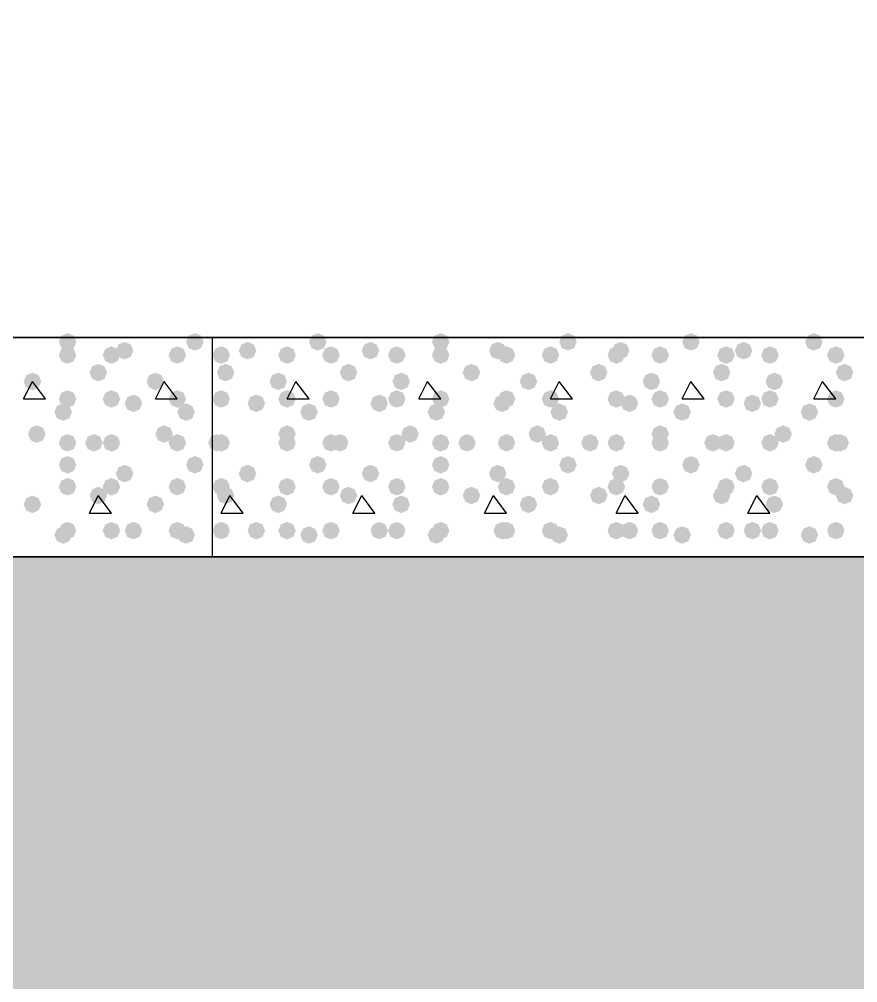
# Model space of a CAD drawing. Header units: millimetres. Extents: x 0 to 420, y 0 to 297.
# Drawn here: x 370.88 to 378.97, y 158.16 to 167.45 of the extents above; entities that cross this region are included whole.
import ezdxf

# ---------------------------------------------------------------- set-up
doc = ezdxf.new("R2010")
doc.units = ezdxf.units.MM
doc.layers.get('0').update_dxf_attribs({"linetype": 'CONTINUOUS'})

msp = doc.modelspace()

# ---------------------------------------------------------------- hatches: boundary and pattern name
at = {"true_color": 0x000007}
for points in [[(371.432667, 164.338), (371.407796, 164.278204), (371.348, 164.253333), (371.288204, 164.278204), (371.263333, 164.338), (371.288204, 164.397796), (371.348, 164.422667), (371.407796, 164.397796)], [(372.660333, 164.338), (372.635463, 164.278204), (372.575667, 164.253333), (372.515871, 164.278204), (372.491, 164.338), (372.515871, 164.397796), (372.575667, 164.422667), (372.635462, 164.397796)], [(371.432667, 164.211), (371.407796, 164.151204), (371.348, 164.126333), (371.288204, 164.151204), (371.263333, 164.211), (371.288204, 164.270796), (371.348, 164.295667), (371.407796, 164.270796)], [(371.856, 164.211), (371.831129, 164.151204), (371.771333, 164.126333), (371.711537, 164.151204), (371.686667, 164.211), (371.711537, 164.270796), (371.771333, 164.295667), (371.831129, 164.270796)], [(371.983, 164.253333), (371.958129, 164.193537), (371.898333, 164.168667), (371.838538, 164.193537), (371.813667, 164.253333), (371.838537, 164.313129), (371.898333, 164.338), (371.958129, 164.313129)], [(372.491, 164.211), (372.466129, 164.151204), (372.406333, 164.126333), (372.346537, 164.151204), (372.321667, 164.211), (372.346537, 164.270796), (372.406333, 164.295667), (372.466129, 164.270796)], [(371.729, 164.041667), (371.704129, 163.981871), (371.644333, 163.957), (371.584538, 163.981871), (371.559667, 164.041667), (371.584537, 164.101462), (371.644333, 164.126333), (371.704129, 164.101463)], [(371.094, 163.957), (371.069129, 163.897204), (371.009333, 163.872333), (370.949537, 163.897204), (370.924667, 163.957), (370.949537, 164.016796), (371.009333, 164.041667), (371.069129, 164.016796)], [(372.279333, 163.957), (372.254462, 163.897204), (372.194667, 163.872333), (372.134871, 163.897204), (372.11, 163.957), (372.134871, 164.016796), (372.194667, 164.041667), (372.254462, 164.016796)], [(371.432667, 163.787667), (371.407796, 163.727871), (371.348, 163.703), (371.288204, 163.727871), (371.263333, 163.787667), (371.288204, 163.847462), (371.348, 163.872333), (371.407796, 163.847463)], [(371.856, 163.787667), (371.831129, 163.727871), (371.771333, 163.703), (371.711537, 163.727871), (371.686667, 163.787667), (371.711537, 163.847462), (371.771333, 163.872333), (371.831129, 163.847463)], [(372.067667, 163.745333), (372.042796, 163.685537), (371.983, 163.660667), (371.923204, 163.685537), (371.898333, 163.745333), (371.923204, 163.805129), (371.983, 163.83), (372.042796, 163.805129)], [(372.491, 163.787667), (372.466129, 163.727871), (372.406333, 163.703), (372.346537, 163.727871), (372.321667, 163.787667), (372.346537, 163.847462), (372.406333, 163.872333), (372.466129, 163.847463)], [(371.390333, 163.660667), (371.365463, 163.600871), (371.305667, 163.576), (371.245871, 163.600871), (371.221, 163.660667), (371.245871, 163.720462), (371.305667, 163.745333), (371.365462, 163.720463)], [(372.575667, 163.660667), (372.550796, 163.600871), (372.491, 163.576), (372.431204, 163.600871), (372.406333, 163.660667), (372.431204, 163.720462), (372.491, 163.745333), (372.550796, 163.720463)], [(371.136333, 163.449), (371.111462, 163.389204), (371.051667, 163.364333), (370.991871, 163.389204), (370.967, 163.449), (370.991871, 163.508796), (371.051667, 163.533667), (371.111462, 163.508796)], [(372.364, 163.449), (372.339129, 163.389204), (372.279333, 163.364333), (372.219538, 163.389204), (372.194667, 163.449), (372.219537, 163.508796), (372.279333, 163.533667), (372.339129, 163.508796)], [(371.432667, 163.364333), (371.407796, 163.304537), (371.348, 163.279667), (371.288204, 163.304537), (371.263333, 163.364333), (371.288204, 163.424129), (371.348, 163.449), (371.407796, 163.424129)], [(371.686667, 163.364333), (371.661796, 163.304537), (371.602, 163.279667), (371.542204, 163.304537), (371.517333, 163.364333), (371.542204, 163.424129), (371.602, 163.449), (371.661796, 163.424129)], [(371.856, 163.364333), (371.831129, 163.304537), (371.771333, 163.279667), (371.711537, 163.304537), (371.686667, 163.364333), (371.711537, 163.424129), (371.771333, 163.449), (371.831129, 163.424129)], [(372.491, 163.364333), (372.466129, 163.304537), (372.406333, 163.279667), (372.346537, 163.304537), (372.321667, 163.364333), (372.346537, 163.424129), (372.406333, 163.449), (372.466129, 163.424129)], [(371.432667, 163.152667), (371.407796, 163.092871), (371.348, 163.068), (371.288204, 163.092871), (371.263333, 163.152667), (371.288204, 163.212462), (371.348, 163.237333), (371.407796, 163.212463)], [(372.660333, 163.152667), (372.635463, 163.092871), (372.575667, 163.068), (372.515871, 163.092871), (372.491, 163.152667), (372.515871, 163.212462), (372.575667, 163.237333), (372.635462, 163.212463)], [(371.983, 163.068), (371.958129, 163.008204), (371.898333, 162.983333), (371.838538, 163.008204), (371.813667, 163.068), (371.838537, 163.127796), (371.898333, 163.152667), (371.958129, 163.127796)], [(371.432667, 162.941), (371.407796, 162.881204), (371.348, 162.856333), (371.288204, 162.881204), (371.263333, 162.941), (371.288204, 163.000796), (371.348, 163.025667), (371.407796, 163.000796)], [(371.856, 162.941), (371.831129, 162.881204), (371.771333, 162.856333), (371.711537, 162.881204), (371.686667, 162.941), (371.711537, 163.000796), (371.771333, 163.025667), (371.831129, 163.000796)], [(372.491, 162.941), (372.466129, 162.881204), (372.406333, 162.856333), (372.346537, 162.881204), (372.321667, 162.941), (372.346537, 163.000796), (372.406333, 163.025667), (372.466129, 163.000796)], [(371.729, 162.856333), (371.704129, 162.796537), (371.644333, 162.771667), (371.584538, 162.796537), (371.559667, 162.856333), (371.584537, 162.916129), (371.644333, 162.941), (371.704129, 162.916129)], [(371.094, 162.771667), (371.069129, 162.711871), (371.009333, 162.687), (370.949537, 162.711871), (370.924667, 162.771667), (370.949537, 162.831462), (371.009333, 162.856333), (371.069129, 162.831463)], [(372.279333, 162.771667), (372.254462, 162.711871), (372.194667, 162.687), (372.134871, 162.711871), (372.11, 162.771667), (372.134871, 162.831462), (372.194667, 162.856333), (372.254462, 162.831463)], [(371.390333, 162.475333), (371.365463, 162.415537), (371.305667, 162.390667), (371.245871, 162.415537), (371.221, 162.475333), (371.245871, 162.535129), (371.305667, 162.56), (371.365462, 162.535129)], [(371.432667, 162.517667), (371.407796, 162.457871), (371.348, 162.433), (371.288204, 162.457871), (371.263333, 162.517667), (371.288204, 162.577462), (371.348, 162.602333), (371.407796, 162.577463)], [(371.856, 162.517667), (371.831129, 162.457871), (371.771333, 162.433), (371.711537, 162.457871), (371.686667, 162.517667), (371.711537, 162.577462), (371.771333, 162.602333), (371.831129, 162.577463)], [(372.067667, 162.517667), (372.042796, 162.457871), (371.983, 162.433), (371.923204, 162.457871), (371.898333, 162.517667), (371.923204, 162.577462), (371.983, 162.602333), (372.042796, 162.577463)], [(372.491, 162.517667), (372.466129, 162.457871), (372.406333, 162.433), (372.346537, 162.457871), (372.321667, 162.517667), (372.346537, 162.577462), (372.406333, 162.602333), (372.466129, 162.577463)], [(372.575667, 162.475333), (372.550796, 162.415537), (372.491, 162.390667), (372.431204, 162.415537), (372.406333, 162.475333), (372.431204, 162.535129), (372.491, 162.56), (372.550796, 162.535129)]]:
    msp.add_hatch(color=0, dxfattribs=at).paths.add_polyline_path(points, flags=0)
at = {"true_color": 0x000008}
for points in [[(373.845667, 164.338), (373.820796, 164.278204), (373.761, 164.253333), (373.701204, 164.278204), (373.676333, 164.338), (373.701204, 164.397796), (373.761, 164.422667), (373.820796, 164.397796)], [(375.031, 164.338), (375.006129, 164.278204), (374.946333, 164.253333), (374.886537, 164.278204), (374.861667, 164.338), (374.886537, 164.397796), (374.946333, 164.422667), (375.006129, 164.397796)], [(376.258667, 164.338), (376.233796, 164.278204), (376.174, 164.253333), (376.114204, 164.278204), (376.089333, 164.338), (376.114204, 164.397796), (376.174, 164.422667), (376.233796, 164.397796)], [(377.444, 164.338), (377.419129, 164.278204), (377.359333, 164.253333), (377.299537, 164.278204), (377.274667, 164.338), (377.299537, 164.397796), (377.359333, 164.422667), (377.419129, 164.397796)], [(378.629333, 164.338), (378.604462, 164.278204), (378.544667, 164.253333), (378.484871, 164.278204), (378.46, 164.338), (378.484871, 164.397796), (378.544667, 164.422667), (378.604462, 164.397796)], [(372.914333, 164.211), (372.889462, 164.151204), (372.829667, 164.126333), (372.769871, 164.151204), (372.745, 164.211), (372.769871, 164.270796), (372.829667, 164.295667), (372.889462, 164.270796)], [(373.168333, 164.253333), (373.143462, 164.193537), (373.083667, 164.168667), (373.023871, 164.193537), (372.999, 164.253333), (373.023871, 164.313129), (373.083667, 164.338), (373.143462, 164.313129)], [(373.549333, 164.211), (373.524462, 164.151204), (373.464667, 164.126333), (373.404871, 164.151204), (373.38, 164.211), (373.404871, 164.270796), (373.464667, 164.295667), (373.524462, 164.270796)], [(373.972667, 164.211), (373.947796, 164.151204), (373.888, 164.126333), (373.828204, 164.151204), (373.803333, 164.211), (373.828204, 164.270796), (373.888, 164.295667), (373.947796, 164.270796)], [(374.353667, 164.253333), (374.328796, 164.193537), (374.269, 164.168667), (374.209204, 164.193537), (374.184333, 164.253333), (374.209204, 164.313129), (374.269, 164.338), (374.328796, 164.313129)], [(374.607667, 164.211), (374.582796, 164.151204), (374.523, 164.126333), (374.463204, 164.151204), (374.438333, 164.211), (374.463204, 164.270796), (374.523, 164.295667), (374.582796, 164.270796)], [(375.031, 164.211), (375.006129, 164.151204), (374.946333, 164.126333), (374.886537, 164.151204), (374.861667, 164.211), (374.886537, 164.270796), (374.946333, 164.295667), (375.006129, 164.270796)], [(375.581333, 164.253333), (375.556462, 164.193537), (375.496667, 164.168667), (375.436871, 164.193537), (375.412, 164.253333), (375.436871, 164.313129), (375.496667, 164.338), (375.556462, 164.313129)], [(375.666, 164.211), (375.641129, 164.151204), (375.581333, 164.126333), (375.521538, 164.151204), (375.496667, 164.211), (375.521537, 164.270796), (375.581333, 164.295667), (375.641129, 164.270796)], [(376.089333, 164.211), (376.064462, 164.151204), (376.004667, 164.126333), (375.944871, 164.151204), (375.92, 164.211), (375.944871, 164.270796), (376.004667, 164.295667), (376.064462, 164.270796)], [(376.724333, 164.211), (376.699462, 164.151204), (376.639667, 164.126333), (376.579871, 164.151204), (376.555, 164.211), (376.579871, 164.270796), (376.639667, 164.295667), (376.699462, 164.270796)], [(376.766667, 164.253333), (376.741796, 164.193537), (376.682, 164.168667), (376.622204, 164.193537), (376.597333, 164.253333), (376.622204, 164.313129), (376.682, 164.338), (376.741796, 164.313129)], [(377.147667, 164.211), (377.122796, 164.151204), (377.063, 164.126333), (377.003204, 164.151204), (376.978333, 164.211), (377.003204, 164.270796), (377.063, 164.295667), (377.122796, 164.270796)], [(377.782667, 164.211), (377.757796, 164.151204), (377.698, 164.126333), (377.638204, 164.151204), (377.613333, 164.211), (377.638204, 164.270796), (377.698, 164.295667), (377.757796, 164.270796)], [(377.952, 164.253333), (377.927129, 164.193537), (377.867333, 164.168667), (377.807538, 164.193537), (377.782667, 164.253333), (377.807537, 164.313129), (377.867333, 164.338), (377.927129, 164.313129)], [(378.206, 164.211), (378.181129, 164.151204), (378.121333, 164.126333), (378.061537, 164.151204), (378.036667, 164.211), (378.061537, 164.270796), (378.121333, 164.295667), (378.181129, 164.270796)], [(378.841, 164.211), (378.816129, 164.151204), (378.756333, 164.126333), (378.696537, 164.151204), (378.671667, 164.211), (378.696537, 164.270796), (378.756333, 164.295667), (378.816129, 164.270796)], [(372.956667, 164.041667), (372.931796, 163.981871), (372.872, 163.957), (372.812204, 163.981871), (372.787333, 164.041667), (372.812204, 164.101462), (372.872, 164.126333), (372.931796, 164.101463)], [(374.142, 164.041667), (374.117129, 163.981871), (374.057333, 163.957), (373.997538, 163.981871), (373.972667, 164.041667), (373.997537, 164.101462), (374.057333, 164.126333), (374.117129, 164.101463)], [(375.327333, 164.041667), (375.302462, 163.981871), (375.242667, 163.957), (375.182871, 163.981871), (375.158, 164.041667), (375.182871, 164.101462), (375.242667, 164.126333), (375.302462, 164.101463)], [(376.555, 164.041667), (376.530129, 163.981871), (376.470333, 163.957), (376.410538, 163.981871), (376.385667, 164.041667), (376.410537, 164.101462), (376.470333, 164.126333), (376.530129, 164.101463)], [(377.740333, 164.041667), (377.715463, 163.981871), (377.655667, 163.957), (377.595871, 163.981871), (377.571, 164.041667), (377.595871, 164.101462), (377.655667, 164.126333), (377.715462, 164.101463)], [(378.925667, 164.041667), (378.900796, 163.981871), (378.841, 163.957), (378.781204, 163.981871), (378.756333, 164.041667), (378.781204, 164.101462), (378.841, 164.126333), (378.900796, 164.101463)], [(373.464667, 163.957), (373.439796, 163.897204), (373.38, 163.872333), (373.320204, 163.897204), (373.295333, 163.957), (373.320204, 164.016796), (373.38, 164.041667), (373.439796, 164.016796)], [(374.65, 163.957), (374.625129, 163.897204), (374.565333, 163.872333), (374.505538, 163.897204), (374.480667, 163.957), (374.505537, 164.016796), (374.565333, 164.041667), (374.625129, 164.016796)], [(375.877667, 163.957), (375.852796, 163.897204), (375.793, 163.872333), (375.733204, 163.897204), (375.708333, 163.957), (375.733204, 164.016796), (375.793, 164.041667), (375.852796, 164.016796)], [(377.063, 163.957), (377.038129, 163.897204), (376.978333, 163.872333), (376.918537, 163.897204), (376.893667, 163.957), (376.918537, 164.016796), (376.978333, 164.041667), (377.038129, 164.016796)], [(378.248333, 163.957), (378.223462, 163.897204), (378.163667, 163.872333), (378.103871, 163.897204), (378.079, 163.957), (378.103871, 164.016796), (378.163667, 164.041667), (378.223462, 164.016796)], [(372.914333, 163.787667), (372.889462, 163.727871), (372.829667, 163.703), (372.769871, 163.727871), (372.745, 163.787667), (372.769871, 163.847462), (372.829667, 163.872333), (372.889462, 163.847463)], [(373.253, 163.745333), (373.228129, 163.685537), (373.168333, 163.660667), (373.108538, 163.685537), (373.083667, 163.745333), (373.108537, 163.805129), (373.168333, 163.83), (373.228129, 163.805129)], [(373.549333, 163.787667), (373.524462, 163.727871), (373.464667, 163.703), (373.404871, 163.727871), (373.38, 163.787667), (373.404871, 163.847462), (373.464667, 163.872333), (373.524462, 163.847463)], [(373.972667, 163.787667), (373.947796, 163.727871), (373.888, 163.703), (373.828204, 163.727871), (373.803333, 163.787667), (373.828204, 163.847462), (373.888, 163.872333), (373.947796, 163.847463)], [(374.438333, 163.745333), (374.413462, 163.685537), (374.353667, 163.660667), (374.293871, 163.685537), (374.269, 163.745333), (374.293871, 163.805129), (374.353667, 163.83), (374.413462, 163.805129)], [(374.607667, 163.787667), (374.582796, 163.727871), (374.523, 163.703), (374.463204, 163.727871), (374.438333, 163.787667), (374.463204, 163.847462), (374.523, 163.872333), (374.582796, 163.847463)], [(375.031, 163.787667), (375.006129, 163.727871), (374.946333, 163.703), (374.886537, 163.727871), (374.861667, 163.787667), (374.886537, 163.847462), (374.946333, 163.872333), (375.006129, 163.847463)], [(375.623667, 163.745333), (375.598796, 163.685537), (375.539, 163.660667), (375.479204, 163.685537), (375.454333, 163.745333), (375.479204, 163.805129), (375.539, 163.83), (375.598796, 163.805129)], [(375.666, 163.787667), (375.641129, 163.727871), (375.581333, 163.703), (375.521538, 163.727871), (375.496667, 163.787667), (375.521537, 163.847462), (375.581333, 163.872333), (375.641129, 163.847463)], [(376.089333, 163.787667), (376.064462, 163.727871), (376.004667, 163.703), (375.944871, 163.727871), (375.92, 163.787667), (375.944871, 163.847462), (376.004667, 163.872333), (376.064462, 163.847463)], [(376.724333, 163.787667), (376.699462, 163.727871), (376.639667, 163.703), (376.579871, 163.727871), (376.555, 163.787667), (376.579871, 163.847462), (376.639667, 163.872333), (376.699462, 163.847463)], [(376.851333, 163.745333), (376.826462, 163.685537), (376.766667, 163.660667), (376.706871, 163.685537), (376.682, 163.745333), (376.706871, 163.805129), (376.766667, 163.83), (376.826462, 163.805129)], [(377.147667, 163.787667), (377.122796, 163.727871), (377.063, 163.703), (377.003204, 163.727871), (376.978333, 163.787667), (377.003204, 163.847462), (377.063, 163.872333), (377.122796, 163.847463)], [(377.782667, 163.787667), (377.757796, 163.727871), (377.698, 163.703), (377.638204, 163.727871), (377.613333, 163.787667), (377.638204, 163.847462), (377.698, 163.872333), (377.757796, 163.847463)], [(378.036667, 163.745333), (378.011796, 163.685537), (377.952, 163.660667), (377.892204, 163.685537), (377.867333, 163.745333), (377.892204, 163.805129), (377.952, 163.83), (378.011796, 163.805129)], [(378.206, 163.787667), (378.181129, 163.727871), (378.121333, 163.703), (378.061537, 163.727871), (378.036667, 163.787667), (378.061537, 163.847462), (378.121333, 163.872333), (378.181129, 163.847463)], [(378.841, 163.787667), (378.816129, 163.727871), (378.756333, 163.703), (378.696537, 163.727871), (378.671667, 163.787667), (378.696537, 163.847462), (378.756333, 163.872333), (378.816129, 163.847463)], [(373.761, 163.660667), (373.736129, 163.600871), (373.676333, 163.576), (373.616537, 163.600871), (373.591667, 163.660667), (373.616537, 163.720462), (373.676333, 163.745333), (373.736129, 163.720463)], [(374.988667, 163.660667), (374.963796, 163.600871), (374.904, 163.576), (374.844204, 163.600871), (374.819333, 163.660667), (374.844204, 163.720462), (374.904, 163.745333), (374.963796, 163.720463)], [(376.174, 163.660667), (376.149129, 163.600871), (376.089333, 163.576), (376.029537, 163.600871), (376.004667, 163.660667), (376.029537, 163.720462), (376.089333, 163.745333), (376.149129, 163.720463)], [(377.359333, 163.660667), (377.334462, 163.600871), (377.274667, 163.576), (377.214871, 163.600871), (377.19, 163.660667), (377.214871, 163.720462), (377.274667, 163.745333), (377.334462, 163.720463)], [(378.587, 163.660667), (378.562129, 163.600871), (378.502333, 163.576), (378.442538, 163.600871), (378.417667, 163.660667), (378.442537, 163.720462), (378.502333, 163.745333), (378.562129, 163.720463)], [(373.549333, 163.449), (373.524462, 163.389204), (373.464667, 163.364333), (373.404871, 163.389204), (373.38, 163.449), (373.404871, 163.508796), (373.464667, 163.533667), (373.524462, 163.508796)], [(374.734667, 163.449), (374.709796, 163.389204), (374.65, 163.364333), (374.590204, 163.389204), (374.565333, 163.449), (374.590204, 163.508796), (374.65, 163.533667), (374.709796, 163.508796)], [(375.962333, 163.449), (375.937462, 163.389204), (375.877667, 163.364333), (375.817871, 163.389204), (375.793, 163.449), (375.817871, 163.508796), (375.877667, 163.533667), (375.937462, 163.508796)], [(377.147667, 163.449), (377.122796, 163.389204), (377.063, 163.364333), (377.003204, 163.389204), (376.978333, 163.449), (377.003204, 163.508796), (377.063, 163.533667), (377.122796, 163.508796)], [(378.333, 163.449), (378.308129, 163.389204), (378.248333, 163.364333), (378.188538, 163.389204), (378.163667, 163.449), (378.188537, 163.508796), (378.248333, 163.533667), (378.308129, 163.508796)], [(372.872, 163.364333), (372.847129, 163.304537), (372.787333, 163.279667), (372.727538, 163.304537), (372.702667, 163.364333), (372.727537, 163.424129), (372.787333, 163.449), (372.847129, 163.424129)], [(372.914333, 163.364333), (372.889462, 163.304537), (372.829667, 163.279667), (372.769871, 163.304537), (372.745, 163.364333), (372.769871, 163.424129), (372.829667, 163.449), (372.889462, 163.424129)], [(373.549333, 163.364333), (373.524462, 163.304537), (373.464667, 163.279667), (373.404871, 163.304537), (373.38, 163.364333), (373.404871, 163.424129), (373.464667, 163.449), (373.524462, 163.424129)], [(373.972667, 163.364333), (373.947796, 163.304537), (373.888, 163.279667), (373.828204, 163.304537), (373.803333, 163.364333), (373.828204, 163.424129), (373.888, 163.449), (373.947796, 163.424129)], [(374.057333, 163.364333), (374.032462, 163.304537), (373.972667, 163.279667), (373.912871, 163.304537), (373.888, 163.364333), (373.912871, 163.424129), (373.972667, 163.449), (374.032462, 163.424129)], [(374.607667, 163.364333), (374.582796, 163.304537), (374.523, 163.279667), (374.463204, 163.304537), (374.438333, 163.364333), (374.463204, 163.424129), (374.523, 163.449), (374.582796, 163.424129)], [(375.031, 163.364333), (375.006129, 163.304537), (374.946333, 163.279667), (374.886537, 163.304537), (374.861667, 163.364333), (374.886537, 163.424129), (374.946333, 163.449), (375.006129, 163.424129)], [(375.285, 163.364333), (375.260129, 163.304537), (375.200333, 163.279667), (375.140538, 163.304537), (375.115667, 163.364333), (375.140537, 163.424129), (375.200333, 163.449), (375.260129, 163.424129)], [(375.666, 163.364333), (375.641129, 163.304537), (375.581333, 163.279667), (375.521538, 163.304537), (375.496667, 163.364333), (375.521537, 163.424129), (375.581333, 163.449), (375.641129, 163.424129)], [(376.089333, 163.364333), (376.064462, 163.304537), (376.004667, 163.279667), (375.944871, 163.304537), (375.92, 163.364333), (375.944871, 163.424129), (376.004667, 163.449), (376.064462, 163.424129)], [(376.470333, 163.364333), (376.445462, 163.304537), (376.385667, 163.279667), (376.325871, 163.304537), (376.301, 163.364333), (376.325871, 163.424129), (376.385667, 163.449), (376.445462, 163.424129)], [(376.724333, 163.364333), (376.699462, 163.304537), (376.639667, 163.279667), (376.579871, 163.304537), (376.555, 163.364333), (376.579871, 163.424129), (376.639667, 163.449), (376.699462, 163.424129)], [(377.147667, 163.364333), (377.122796, 163.304537), (377.063, 163.279667), (377.003204, 163.304537), (376.978333, 163.364333), (377.003204, 163.424129), (377.063, 163.449), (377.122796, 163.424129)], [(377.655667, 163.364333), (377.630796, 163.304537), (377.571, 163.279667), (377.511204, 163.304537), (377.486333, 163.364333), (377.511204, 163.424129), (377.571, 163.449), (377.630796, 163.424129)], [(377.782667, 163.364333), (377.757796, 163.304537), (377.698, 163.279667), (377.638204, 163.304537), (377.613333, 163.364333), (377.638204, 163.424129), (377.698, 163.449), (377.757796, 163.424129)], [(378.206, 163.364333), (378.181129, 163.304537), (378.121333, 163.279667), (378.061537, 163.304537), (378.036667, 163.364333), (378.061537, 163.424129), (378.121333, 163.449), (378.181129, 163.424129)], [(378.841, 163.364333), (378.816129, 163.304537), (378.756333, 163.279667), (378.696537, 163.304537), (378.671667, 163.364333), (378.696537, 163.424129), (378.756333, 163.449), (378.816129, 163.424129)], [(378.883333, 163.364333), (378.858462, 163.304537), (378.798667, 163.279667), (378.738871, 163.304537), (378.714, 163.364333), (378.738871, 163.424129), (378.798667, 163.449), (378.858462, 163.424129)], [(373.845667, 163.152667), (373.820796, 163.092871), (373.761, 163.068), (373.701204, 163.092871), (373.676333, 163.152667), (373.701204, 163.212462), (373.761, 163.237333), (373.820796, 163.212463)], [(375.031, 163.152667), (375.006129, 163.092871), (374.946333, 163.068), (374.886537, 163.092871), (374.861667, 163.152667), (374.886537, 163.212462), (374.946333, 163.237333), (375.006129, 163.212463)], [(376.258667, 163.152667), (376.233796, 163.092871), (376.174, 163.068), (376.114204, 163.092871), (376.089333, 163.152667), (376.114204, 163.212462), (376.174, 163.237333), (376.233796, 163.212463)], [(377.444, 163.152667), (377.419129, 163.092871), (377.359333, 163.068), (377.299537, 163.092871), (377.274667, 163.152667), (377.299537, 163.212462), (377.359333, 163.237333), (377.419129, 163.212463)], [(378.629333, 163.152667), (378.604462, 163.092871), (378.544667, 163.068), (378.484871, 163.092871), (378.46, 163.152667), (378.484871, 163.212462), (378.544667, 163.237333), (378.604462, 163.212463)], [(373.168333, 163.068), (373.143462, 163.008204), (373.083667, 162.983333), (373.023871, 163.008204), (372.999, 163.068), (373.023871, 163.127796), (373.083667, 163.152667), (373.143462, 163.127796)], [(374.353667, 163.068), (374.328796, 163.008204), (374.269, 162.983333), (374.209204, 163.008204), (374.184333, 163.068), (374.209204, 163.127796), (374.269, 163.152667), (374.328796, 163.127796)], [(375.581333, 163.068), (375.556462, 163.008204), (375.496667, 162.983333), (375.436871, 163.008204), (375.412, 163.068), (375.436871, 163.127796), (375.496667, 163.152667), (375.556462, 163.127796)], [(376.766667, 163.068), (376.741796, 163.008204), (376.682, 162.983333), (376.622204, 163.008204), (376.597333, 163.068), (376.622204, 163.127796), (376.682, 163.152667), (376.741796, 163.127796)], [(377.952, 163.068), (377.927129, 163.008204), (377.867333, 162.983333), (377.807538, 163.008204), (377.782667, 163.068), (377.807537, 163.127796), (377.867333, 163.152667), (377.927129, 163.127796)], [(372.914333, 162.941), (372.889462, 162.881204), (372.829667, 162.856333), (372.769871, 162.881204), (372.745, 162.941), (372.769871, 163.000796), (372.829667, 163.025667), (372.889462, 163.000796)], [(373.549333, 162.941), (373.524462, 162.881204), (373.464667, 162.856333), (373.404871, 162.881204), (373.38, 162.941), (373.404871, 163.000796), (373.464667, 163.025667), (373.524462, 163.000796)], [(373.972667, 162.941), (373.947796, 162.881204), (373.888, 162.856333), (373.828204, 162.881204), (373.803333, 162.941), (373.828204, 163.000796), (373.888, 163.025667), (373.947796, 163.000796)], [(374.607667, 162.941), (374.582796, 162.881204), (374.523, 162.856333), (374.463204, 162.881204), (374.438333, 162.941), (374.463204, 163.000796), (374.523, 163.025667), (374.582796, 163.000796)], [(375.031, 162.941), (375.006129, 162.881204), (374.946333, 162.856333), (374.886537, 162.881204), (374.861667, 162.941), (374.886537, 163.000796), (374.946333, 163.025667), (375.006129, 163.000796)], [(375.666, 162.941), (375.641129, 162.881204), (375.581333, 162.856333), (375.521538, 162.881204), (375.496667, 162.941), (375.521537, 163.000796), (375.581333, 163.025667), (375.641129, 163.000796)], [(376.089333, 162.941), (376.064462, 162.881204), (376.004667, 162.856333), (375.944871, 162.881204), (375.92, 162.941), (375.944871, 163.000796), (376.004667, 163.025667), (376.064462, 163.000796)], [(376.724333, 162.941), (376.699462, 162.881204), (376.639667, 162.856333), (376.579871, 162.881204), (376.555, 162.941), (376.579871, 163.000796), (376.639667, 163.025667), (376.699462, 163.000796)], [(377.147667, 162.941), (377.122796, 162.881204), (377.063, 162.856333), (377.003204, 162.881204), (376.978333, 162.941), (377.003204, 163.000796), (377.063, 163.025667), (377.122796, 163.000796)], [(377.782667, 162.941), (377.757796, 162.881204), (377.698, 162.856333), (377.638204, 162.881204), (377.613333, 162.941), (377.638204, 163.000796), (377.698, 163.025667), (377.757796, 163.000796)], [(378.206, 162.941), (378.181129, 162.881204), (378.121333, 162.856333), (378.061537, 162.881204), (378.036667, 162.941), (378.061537, 163.000796), (378.121333, 163.025667), (378.181129, 163.000796)], [(378.841, 162.941), (378.816129, 162.881204), (378.756333, 162.856333), (378.696537, 162.881204), (378.671667, 162.941), (378.696537, 163.000796), (378.756333, 163.025667), (378.816129, 163.000796)], [(372.956667, 162.856333), (372.931796, 162.796537), (372.872, 162.771667), (372.812204, 162.796537), (372.787333, 162.856333), (372.812204, 162.916129), (372.872, 162.941), (372.931796, 162.916129)], [(374.142, 162.856333), (374.117129, 162.796537), (374.057333, 162.771667), (373.997538, 162.796537), (373.972667, 162.856333), (373.997537, 162.916129), (374.057333, 162.941), (374.117129, 162.916129)], [(375.327333, 162.856333), (375.302462, 162.796537), (375.242667, 162.771667), (375.182871, 162.796537), (375.158, 162.856333), (375.182871, 162.916129), (375.242667, 162.941), (375.302462, 162.916129)], [(376.555, 162.856333), (376.530129, 162.796537), (376.470333, 162.771667), (376.410538, 162.796537), (376.385667, 162.856333), (376.410537, 162.916129), (376.470333, 162.941), (376.530129, 162.916129)], [(377.740333, 162.856333), (377.715463, 162.796537), (377.655667, 162.771667), (377.595871, 162.796537), (377.571, 162.856333), (377.595871, 162.916129), (377.655667, 162.941), (377.715462, 162.916129)], [(378.925667, 162.856333), (378.900796, 162.796537), (378.841, 162.771667), (378.781204, 162.796537), (378.756333, 162.856333), (378.781204, 162.916129), (378.841, 162.941), (378.900796, 162.916129)], [(373.464667, 162.771667), (373.439796, 162.711871), (373.38, 162.687), (373.320204, 162.711871), (373.295333, 162.771667), (373.320204, 162.831462), (373.38, 162.856333), (373.439796, 162.831463)], [(374.65, 162.771667), (374.625129, 162.711871), (374.565333, 162.687), (374.505538, 162.711871), (374.480667, 162.771667), (374.505537, 162.831462), (374.565333, 162.856333), (374.625129, 162.831463)], [(375.877667, 162.771667), (375.852796, 162.711871), (375.793, 162.687), (375.733204, 162.711871), (375.708333, 162.771667), (375.733204, 162.831462), (375.793, 162.856333), (375.852796, 162.831463)], [(377.063, 162.771667), (377.038129, 162.711871), (376.978333, 162.687), (376.918537, 162.711871), (376.893667, 162.771667), (376.918537, 162.831462), (376.978333, 162.856333), (377.038129, 162.831463)], [(378.248333, 162.771667), (378.223462, 162.711871), (378.163667, 162.687), (378.103871, 162.711871), (378.079, 162.771667), (378.103871, 162.831462), (378.163667, 162.856333), (378.223462, 162.831463)], [(372.914333, 162.517667), (372.889462, 162.457871), (372.829667, 162.433), (372.769871, 162.457871), (372.745, 162.517667), (372.769871, 162.577462), (372.829667, 162.602333), (372.889462, 162.577463)], [(373.253, 162.517667), (373.228129, 162.457871), (373.168333, 162.433), (373.108538, 162.457871), (373.083667, 162.517667), (373.108537, 162.577462), (373.168333, 162.602333), (373.228129, 162.577463)], [(373.549333, 162.517667), (373.524462, 162.457871), (373.464667, 162.433), (373.404871, 162.457871), (373.38, 162.517667), (373.404871, 162.577462), (373.464667, 162.602333), (373.524462, 162.577463)], [(373.761, 162.475333), (373.736129, 162.415537), (373.676333, 162.390667), (373.616537, 162.415537), (373.591667, 162.475333), (373.616537, 162.535129), (373.676333, 162.56), (373.736129, 162.535129)], [(373.972667, 162.517667), (373.947796, 162.457871), (373.888, 162.433), (373.828204, 162.457871), (373.803333, 162.517667), (373.828204, 162.577462), (373.888, 162.602333), (373.947796, 162.577463)], [(374.438333, 162.517667), (374.413462, 162.457871), (374.353667, 162.433), (374.293871, 162.457871), (374.269, 162.517667), (374.293871, 162.577462), (374.353667, 162.602333), (374.413462, 162.577463)], [(374.607667, 162.517667), (374.582796, 162.457871), (374.523, 162.433), (374.463204, 162.457871), (374.438333, 162.517667), (374.463204, 162.577462), (374.523, 162.602333), (374.582796, 162.577463)], [(374.988667, 162.475333), (374.963796, 162.415537), (374.904, 162.390667), (374.844204, 162.415537), (374.819333, 162.475333), (374.844204, 162.535129), (374.904, 162.56), (374.963796, 162.535129)], [(375.031, 162.517667), (375.006129, 162.457871), (374.946333, 162.433), (374.886537, 162.457871), (374.861667, 162.517667), (374.886537, 162.577462), (374.946333, 162.602333), (375.006129, 162.577463)], [(375.623667, 162.517667), (375.598796, 162.457871), (375.539, 162.433), (375.479204, 162.457871), (375.454333, 162.517667), (375.479204, 162.577462), (375.539, 162.602333), (375.598796, 162.577463)], [(375.666, 162.517667), (375.641129, 162.457871), (375.581333, 162.433), (375.521538, 162.457871), (375.496667, 162.517667), (375.521537, 162.577462), (375.581333, 162.602333), (375.641129, 162.577463)], [(376.089333, 162.517667), (376.064462, 162.457871), (376.004667, 162.433), (375.944871, 162.457871), (375.92, 162.517667), (375.944871, 162.577462), (376.004667, 162.602333), (376.064462, 162.577463)], [(376.174, 162.475333), (376.149129, 162.415537), (376.089333, 162.390667), (376.029537, 162.415537), (376.004667, 162.475333), (376.029537, 162.535129), (376.089333, 162.56), (376.149129, 162.535129)], [(376.724333, 162.517667), (376.699462, 162.457871), (376.639667, 162.433), (376.579871, 162.457871), (376.555, 162.517667), (376.579871, 162.577462), (376.639667, 162.602333), (376.699462, 162.577463)], [(376.851333, 162.517667), (376.826462, 162.457871), (376.766667, 162.433), (376.706871, 162.457871), (376.682, 162.517667), (376.706871, 162.577462), (376.766667, 162.602333), (376.826462, 162.577463)], [(377.147667, 162.517667), (377.122796, 162.457871), (377.063, 162.433), (377.003204, 162.457871), (376.978333, 162.517667), (377.003204, 162.577462), (377.063, 162.602333), (377.122796, 162.577463)], [(377.359333, 162.475333), (377.334462, 162.415537), (377.274667, 162.390667), (377.214871, 162.415537), (377.19, 162.475333), (377.214871, 162.535129), (377.274667, 162.56), (377.334462, 162.535129)], [(377.782667, 162.517667), (377.757796, 162.457871), (377.698, 162.433), (377.638204, 162.457871), (377.613333, 162.517667), (377.638204, 162.577462), (377.698, 162.602333), (377.757796, 162.577463)], [(378.036667, 162.517667), (378.011796, 162.457871), (377.952, 162.433), (377.892204, 162.457871), (377.867333, 162.517667), (377.892204, 162.577462), (377.952, 162.602333), (378.011796, 162.577463)], [(378.206, 162.517667), (378.181129, 162.457871), (378.121333, 162.433), (378.061537, 162.457871), (378.036667, 162.517667), (378.061537, 162.577462), (378.121333, 162.602333), (378.181129, 162.577463)], [(378.587, 162.475333), (378.562129, 162.415537), (378.502333, 162.390667), (378.442538, 162.415537), (378.417667, 162.475333), (378.442537, 162.535129), (378.502333, 162.56), (378.562129, 162.535129)], [(378.841, 162.517667), (378.816129, 162.457871), (378.756333, 162.433), (378.696537, 162.457871), (378.671667, 162.517667), (378.696537, 162.577462), (378.756333, 162.602333), (378.816129, 162.577463)]]:
    msp.add_hatch(color=0, dxfattribs=at).paths.add_polyline_path(points, flags=0)
h = msp.add_hatch(color=0, dxfattribs=at)
h.paths.add_polyline_path([(385.826, 162.263667), (39.708667, 162.263667), (385.826, 150.241)], flags=0)
h.paths.add_polyline_path([(39.708667, 162.263667), (385.826, 150.241), (39.708667, 150.241)], flags=0)

# ---------------------------------------------------------------- linework, layer by layer
at = {"color": 0, "true_color": 0x000007}
for points in [[(38.650333, 185.547), (38.650333, 162.263667), (386.884333, 162.263667), (386.884333, 185.547), (224.409, 185.547), (224.409, 206.756), (201.125667, 206.756), (201.125667, 185.547)], [(38.650333, 185.547), (38.650333, 162.263667), (386.884333, 162.263667), (386.884333, 185.547), (224.409, 185.547), (224.409, 206.756), (201.125667, 206.756), (201.125667, 185.547)], [(370.628333, 164.380333), (370.628333, 162.263667), (372.745, 162.263667), (372.745, 164.380333)]]:
    msp.add_lwpolyline(points, close=True, dxfattribs=at)
at = {"color": 0, "true_color": 0x0000fd}
msp.add_lwpolyline([(40.767, 164.380333), (384.767667, 164.380333), (384.767667, 183.430333), (222.292333, 183.430333), (222.292333, 204.639333), (203.242333, 204.639333), (203.242333, 183.430333), (40.767, 183.430333)], close=True, dxfattribs=at)
at = {"color": 0, "true_color": 0x000007}
for points in [[(384.767667, 164.380333), (372.745, 164.380333)], [(370.924667, 163.787667), (371.009333, 163.957)], [(371.136333, 163.787667), (371.009333, 163.957)], [(372.194667, 163.787667), (372.279333, 163.957)], [(372.406333, 163.787667), (372.279333, 163.957)], [(370.924667, 163.787667), (371.136333, 163.787667)], [(372.194667, 163.787667), (372.406333, 163.787667)], [(371.559667, 162.687), (371.644333, 162.856333)], [(371.771333, 162.687), (371.644333, 162.856333)], [(371.559667, 162.687), (371.771333, 162.687)], [(372.745, 162.263667), (384.767667, 162.263667)]]:
    msp.add_lwpolyline(points, dxfattribs=at)
at = {"color": 0, "true_color": 0x000008}
for points in [[(373.464667, 163.787667), (373.549333, 163.957)], [(373.676333, 163.787667), (373.549333, 163.957)], [(374.734667, 163.787667), (374.819333, 163.957)], [(374.946333, 163.787667), (374.819333, 163.957)], [(376.004667, 163.787667), (376.089333, 163.957)], [(376.216333, 163.787667), (376.089333, 163.957)], [(377.274667, 163.787667), (377.359333, 163.957)], [(377.486333, 163.787667), (377.359333, 163.957)], [(378.544667, 163.787667), (378.629333, 163.957)], [(378.756333, 163.787667), (378.629333, 163.957)], [(373.464667, 163.787667), (373.676333, 163.787667)], [(374.734667, 163.787667), (374.946333, 163.787667)], [(376.004667, 163.787667), (376.216333, 163.787667)], [(377.274667, 163.787667), (377.486333, 163.787667)], [(378.544667, 163.787667), (378.756333, 163.787667)], [(372.829667, 162.687), (372.914333, 162.856333)], [(373.041333, 162.687), (372.914333, 162.856333)], [(374.099667, 162.687), (374.184333, 162.856333)], [(374.311333, 162.687), (374.184333, 162.856333)], [(375.369667, 162.687), (375.454333, 162.856333)], [(375.581333, 162.687), (375.454333, 162.856333)], [(376.639667, 162.687), (376.724333, 162.856333)], [(376.851333, 162.687), (376.724333, 162.856333)], [(377.909667, 162.687), (377.994333, 162.856333)], [(378.121333, 162.687), (377.994333, 162.856333)], [(372.829667, 162.687), (373.041333, 162.687)], [(374.099667, 162.687), (374.311333, 162.687)], [(375.369667, 162.687), (375.581333, 162.687)], [(376.639667, 162.687), (376.851333, 162.687)], [(377.909667, 162.687), (378.121333, 162.687)]]:
    msp.add_lwpolyline(points, dxfattribs=at)
msp.add_lwpolyline([(385.826, 162.263667), (39.708667, 162.263667), (385.826, 150.241)], close=True, dxfattribs=at)

doc.saveas('drawing.dxf')
